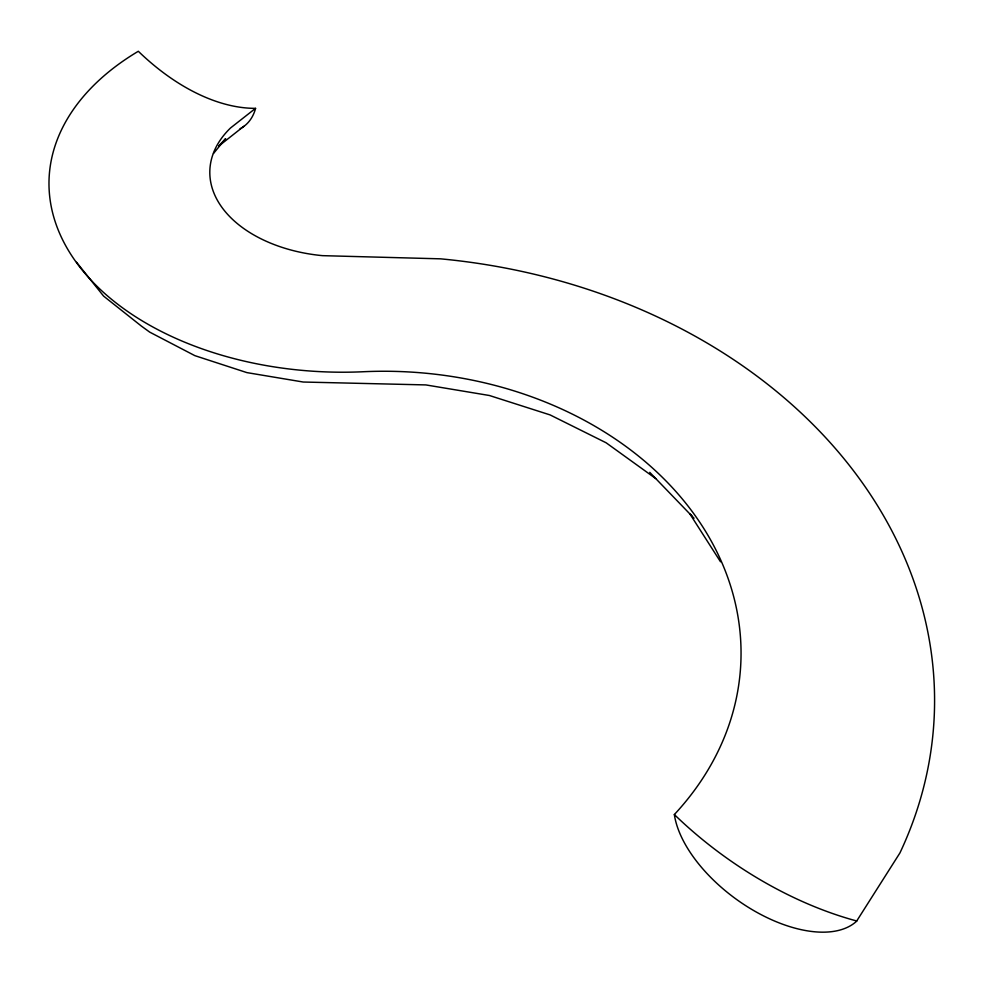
<?xml version="1.0" encoding="UTF-8"?>
<svg xmlns="http://www.w3.org/2000/svg" width="983" height="983" viewBox="0 0 983 983"><rect width="100%" height="100%" fill="white"/><g stroke="black" fill="none" stroke-linecap="round" stroke-linejoin="round"><path stroke-width="1.47" d="M213.532 153.434L225.648 138.652L218.926 145.693M219.148 145.767L243.784 126.328M655.772 478.586L606.13 442.792L550.087 414.912L489.399 395.498L425.848 384.918L303.256 382.031L246.88 372.606L194.855 355.649L149.699 332.119L141.417 326.11L103.608 296.116L76.551 262.289M649.726 472.331L694.023 518.25M692.069 516.235L690.017 514.109L720.527 561.797M674.35 814.538A350.722 276.641 2.2 0 0 696.345 517.291A350.722 276.641 2.2 0 0 363.378 371.734A286.839 184.14 1.5 0 1 74.831 260.298A286.839 184.14 1.5 0 1 138.32 51.276A187.089 114.335 55.7 0 0 255.531 108.351L230.513 127.987A128.183 82.019 1.6 0 0 322.522 255.654L440.568 258.836A549.19 437.152 2.1 0 1 899.937 852.925L856.721 920.985A263.432 151.075 35.8 0 1 674.35 814.538A111.718 59.385 36.1 0 0 753.089 910.197A111.718 59.385 36.1 0 0 856.795 921.046M255.592 108.388A79.906 47.491 53.2 0 1 240.073 128.736"/></g></svg>
